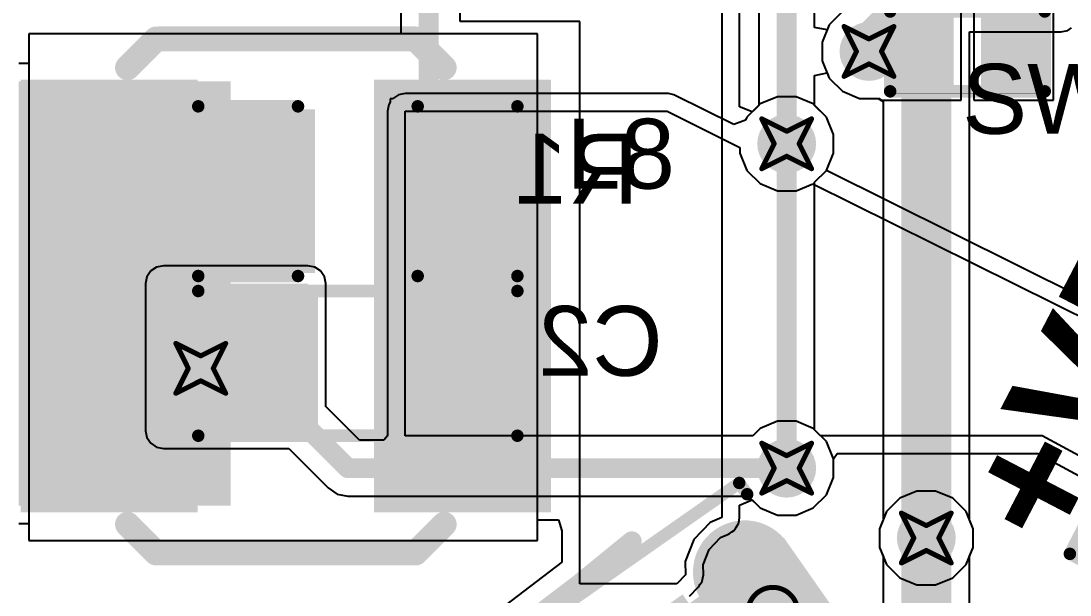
# Model space of a CAD drawing. Header units: inches. Extents: x -8 to 384, y -12 to 64.
# Drawn here: x 21.03 to 31.72, y 2.01 to 7.85 of the extents above; entities that cross this region are included whole.
import ezdxf

# ---------------------------------------------------------------- set-up
doc = ezdxf.new("R2010")
doc.units = ezdxf.units.IN
for name, color, linetype in [('Board_outline', 216, 'Continuous'), ('Bottom Layer', 5, 'Continuous'), ('Bottom Overlay', 54, 'Continuous'), ('Bottom Paste', 16, 'Continuous'), ('Bottom Solder', 6, 'Continuous'), ('Drill Drawing', 1, 'Continuous'), ('Mechanical 13', 56, 'Continuous'), ('Multi-Layer', 9, 'Continuous'), ('Pad Holes', 156, 'Continuous'), ('Top Layer', 1, 'Continuous'), ('Top Overlay', 2, 'Continuous'), ('Top Paste', 8, 'Continuous'), ('Top Solder', 216, 'Continuous'), ('Via Holes', 16, 'Continuous')]:
    doc.layers.add(name, color=color, linetype=linetype)
doc.styles.add('Arial', font='', dxfattribs={"height": 0.2})
doc.styles.add('Arial_Bold', font='', dxfattribs={"height": 0.2})
doc.styles.get('Arial').set_extended_font_data('Arial')
doc.styles.get('Arial_Bold').set_extended_font_data('Arial', bold=True)

# ---------------------------------------------------------------- blocks, each defined once
blk = doc.blocks.new('RES_0805_B_8')
at = {"layer": 'Bottom Layer'}
for points in [[(-1.524, 0.635), (-0.508, 0.635), (-0.508, -0.635), (-1.524, -0.635)], [(0.508, 0.635), (1.524, 0.635), (1.524, -0.635), (0.508, -0.635)]]:
    blk.add_hatch(color=5, dxfattribs=at).paths.add_polyline_path(points)
at = {"layer": 'Bottom Paste'}
for points in [[(-1.524, 0.635), (-0.508, 0.635), (-0.508, -0.635), (-1.524, -0.635)], [(0.508, 0.635), (1.524, 0.635), (1.524, -0.635), (0.508, -0.635)]]:
    blk.add_hatch(color=16, dxfattribs=at).paths.add_polyline_path(points)
at = {"layer": 'Bottom Solder'}
for points in [[(-1.6256, 0.7366), (-0.4064, 0.7366), (-0.4064, -0.7366), (-1.6256, -0.7366)], [(0.4064, 0.7366), (1.6256, 0.7366), (1.6256, -0.7366), (0.4064, -0.7366)]]:
    blk.add_hatch(color=6, dxfattribs=at).paths.add_polyline_path(points)
at = {"layer": 'Bottom Overlay'}
for points in [[(1.6256, 0.7366, 0.127, 0.127, 0), (-1.6256, 0.7366, 0.127, 0.127, 0)], [(-1.6256, 0.7366, 0.127, 0.127, 0), (-1.6256, -0.7366, 0.127, 0.127, 0)], [(1.6256, 0.7366, 0.127, 0.127, 0), (1.6256, -0.7366, 0.127, 0.127, 0)], [(1.6256, -0.7366, 0.127, 0.127, 0), (-1.6256, -0.7366, 0.127, 0.127, 0)]]:
    blk.add_lwpolyline(points, format="xyseb", dxfattribs=at)
for points in [[(-1.65735, 0.7366, 0.0635, 0.0635, 1), (-1.59385, 0.7366, 0.0635, 0.0635, 1)], [(-1.65735, 0.7366, 0.0635, 0.0635, 1), (-1.59385, 0.7366, 0.0635, 0.0635, 1)], [(1.59385, 0.7366, 0.0635, 0.0635, 1), (1.65735, 0.7366, 0.0635, 0.0635, 1)], [(1.59385, 0.7366, 0.0635, 0.0635, 1), (1.65735, 0.7366, 0.0635, 0.0635, 1)], [(-1.65735, -0.7366, 0.0635, 0.0635, 1), (-1.59385, -0.7366, 0.0635, 0.0635, 1)], [(-1.65735, -0.7366, 0.0635, 0.0635, 1), (-1.59385, -0.7366, 0.0635, 0.0635, 1)], [(1.59385, -0.7366, 0.0635, 0.0635, 1), (1.65735, -0.7366, 0.0635, 0.0635, 1)], [(1.59385, -0.7366, 0.0635, 0.0635, 1), (1.65735, -0.7366, 0.0635, 0.0635, 1)]]:
    blk.add_lwpolyline(points, format="xyseb", close=True, dxfattribs=at)
blk = doc.blocks.new('R__0402_B_58')
at = {"layer": 'Bottom Layer'}
for points in [[(-0.2413, 0.31749746), (-0.2412999999999999, -0.31750254), (-0.6985, -0.31750254), (-0.6985, 0.31749746)], [(0.6985, 0.31750254), (0.6985, -0.31749746), (0.2413, -0.31749746), (0.2412999999999999, 0.31750254)]]:
    blk.add_hatch(color=5, dxfattribs=at).paths.add_polyline_path(points)
at = {"layer": 'Bottom Paste'}
for points in [[(-0.2413, 0.31749746), (-0.2412999999999999, -0.31750254), (-0.6985, -0.31750254), (-0.6985, 0.31749746)], [(0.6985, 0.31750254), (0.6985, -0.31749746), (0.2413, -0.31749746), (0.2412999999999999, 0.31750254)]]:
    blk.add_hatch(color=16, dxfattribs=at).paths.add_polyline_path(points)
at = {"layer": 'Bottom Solder'}
for points in [[(-0.1397, 0.41909746), (-0.1397, -0.41910254), (-0.8000999999999999, -0.41910254), (-0.8000999999999999, 0.41909746)], [(0.8000999999999999, 0.41910254), (0.8000999999999999, -0.41909746), (0.1397, -0.41909746), (0.1397, 0.41910254)]]:
    blk.add_hatch(color=6, dxfattribs=at).paths.add_polyline_path(points)
at = {"layer": 'Bottom Overlay'}
for points in [[(0.7874, 0.4064, 0.127, 0.127, 0), (-0.7874, 0.4064, 0.127, 0.127, 0)], [(-0.7874, 0.4064, 0.127, 0.127, 0), (-0.7874, -0.4064, 0.127, 0.127, 0)], [(0.81280508, 0.4318, 0.0032258, 0.0032258, 0), (-0.8127974599999999, 0.4318, 0.0032258, 0.0032258, 0)], [(0.7874, 0.4064, 0.127, 0.127, 0), (0.7874, -0.4064, 0.127, 0.127, 0)], [(0.7874, -0.4064, 0.127, 0.127, 0), (-0.7874, -0.4064, 0.127, 0.127, 0)]]:
    blk.add_lwpolyline(points, format="xyseb", dxfattribs=at)
for points in [[(-0.8191499999999999, 0.4064, 0.0635, 0.0635, 1), (-0.7556499999999999, 0.4064, 0.0635, 0.0635, 1)], [(-0.8191499999999999, 0.4064, 0.0635, 0.0635, 1), (-0.7556499999999999, 0.4064, 0.0635, 0.0635, 1)], [(-0.8136026399999999, 0.4318, 0.0016129, 0.0016129, 1), (-0.81199228, 0.4318, 0.0016129, 0.0016129, 1)], [(0.7556499999999999, 0.4064, 0.0635, 0.0635, 1), (0.8191499999999999, 0.4064, 0.0635, 0.0635, 1)], [(0.7556499999999999, 0.4064, 0.0635, 0.0635, 1), (0.8191499999999999, 0.4064, 0.0635, 0.0635, 1)], [(0.8119998999999999, 0.4318, 0.0016129, 0.0016129, 1), (0.81361026, 0.4318, 0.0016129, 0.0016129, 1)], [(-0.8191499999999999, -0.4064, 0.0635, 0.0635, 1), (-0.7556499999999999, -0.4064, 0.0635, 0.0635, 1)], [(-0.8191499999999999, -0.4064, 0.0635, 0.0635, 1), (-0.7556499999999999, -0.4064, 0.0635, 0.0635, 1)], [(0.7556499999999999, -0.4064, 0.0635, 0.0635, 1), (0.8191499999999999, -0.4064, 0.0635, 0.0635, 1)], [(0.7556499999999999, -0.4064, 0.0635, 0.0635, 1), (0.8191499999999999, -0.4064, 0.0635, 0.0635, 1)]]:
    blk.add_lwpolyline(points, format="xyseb", close=True, dxfattribs=at)
blk = doc.blocks.new('LVC505040_6R8M_N_66')
at = {"layer": 'Top Layer'}
for points in [[(-2.59999861, 2.09999961), (-0.9999992699999999, 2.09999961), (-0.9999992699999999, -2.09999961), (-2.59999861, -2.09999961)], [(1.00000181, 2.09999961), (2.60000115, 2.09999961), (2.60000115, -2.09999961), (1.00000181, -2.09999961)]]:
    blk.add_hatch(color=1, dxfattribs=at).paths.add_polyline_path(points)
at = {"layer": 'Top Paste'}
for points in [[(-2.59999861, 2.09999961), (-0.9999992699999999, 2.09999961), (-0.9999992699999999, -2.09999961), (-2.59999861, -2.09999961)], [(1.00000181, 2.09999961), (2.60000115, 2.09999961), (2.60000115, -2.09999961), (1.00000181, -2.09999961)]]:
    blk.add_hatch(color=8, dxfattribs=at).paths.add_polyline_path(points)
at = {"layer": 'Top Solder'}
for points in [[(-2.70159861, 2.20159961), (-0.89839927, 2.20159961), (-0.89839927, -2.20159961), (-2.70159861, -2.20159961)], [(0.8984018100000001, 2.20159961), (2.70160115, 2.20159961), (2.70160115, -2.20159961), (0.8984018100000001, -2.20159961)]]:
    blk.add_hatch(color=216, dxfattribs=at).paths.add_polyline_path(points)
at = {"layer": 'Top Overlay'}
for points in [[(-1.3208, 2.6162, 0.254, 0.254, 0), (-1.6129, 2.3241, 0.254, 0.254, 0)], [(1.2954, 2.6162, 0.254, 0.254, 0), (-1.3208, 2.6162, 0.254, 0.254, 0)], [(1.61290254, 2.3241, 0.254, 0.254, 0), (1.32080254, 2.6162, 0.254, 0.254, 0)], [(-1.3208, -2.6162, 0.254, 0.254, 0), (-1.6129, -2.3241, 0.254, 0.254, 0)], [(1.61290254, -2.3241, 0.254, 0.254, 0), (1.32080254, -2.6162, 0.254, 0.254, 0)], [(1.2954, -2.6162, 0.254, 0.254, 0), (-1.3208, -2.6162, 0.254, 0.254, 0)]]:
    blk.add_lwpolyline(points, format="xyseb", dxfattribs=at)
for points in [[(-1.3843, 2.6162, 0.127, 0.127, 1), (-1.2573, 2.6162, 0.127, 0.127, 1)], [(-1.3843, 2.6162, 0.127, 0.127, 1), (-1.2573, 2.6162, 0.127, 0.127, 1)], [(1.2319, 2.6162, 0.127, 0.127, 1), (1.3589, 2.6162, 0.127, 0.127, 1)], [(1.25730254, 2.6162, 0.127, 0.127, 1), (1.38430254, 2.6162, 0.127, 0.127, 1)], [(-1.6764, 2.3241, 0.127, 0.127, 1), (-1.5494, 2.3241, 0.127, 0.127, 1)], [(1.54940254, 2.3241, 0.127, 0.127, 1), (1.67640254, 2.3241, 0.127, 0.127, 1)], [(-1.6764, -2.3241, 0.127, 0.127, 1), (-1.5494, -2.3241, 0.127, 0.127, 1)], [(1.54940254, -2.3241, 0.127, 0.127, 1), (1.67640254, -2.3241, 0.127, 0.127, 1)], [(-1.3843, -2.6162, 0.127, 0.127, 1), (-1.2573, -2.6162, 0.127, 0.127, 1)], [(-1.3843, -2.6162, 0.127, 0.127, 1), (-1.2573, -2.6162, 0.127, 0.127, 1)], [(1.2319, -2.6162, 0.127, 0.127, 1), (1.3589, -2.6162, 0.127, 0.127, 1)], [(1.25730254, -2.6162, 0.127, 0.127, 1), (1.38430254, -2.6162, 0.127, 0.127, 1)]]:
    blk.add_lwpolyline(points, format="xyseb", close=True, dxfattribs=at)
blk = doc.blocks.new('B2B_ZR_LF__SN__69')
at = {"layer": 'Bottom Layer'}
blk.add_hatch(color=5, dxfattribs=at).paths.add_polyline_path([(-1.39999339, 0.65000251), (-0.09999345, 0.65000251), (-0.09999345, -0.64999743), (-1.39999339, -0.64999743)])
h = blk.add_hatch(color=5, dxfattribs=at)
edge = h.paths.add_edge_path()
edge.add_arc((0.75000866, -2.54e-06), 0.6499986999999999, 0, 360)
at = {"layer": 'Bottom Solder'}
blk.add_hatch(color=6, dxfattribs=at).paths.add_polyline_path([(-1.50159339, 0.75160251), (0.00160655, 0.75160251), (0.00160655, -0.75159743), (-1.50159339, -0.75159743)])
h = blk.add_hatch(color=6, dxfattribs=at)
edge = h.paths.add_edge_path()
edge.add_arc((0.75000866, -2.54e-06), 0.7515987, 0, 360)
at = {"layer": 'Multi-Layer'}
blk.add_hatch(color=9, dxfattribs=at).paths.add_polyline_path([(-1.39999339, 0.65000251), (-0.09999345, 0.65000251), (-0.09999345, -0.64999743), (-1.39999339, -0.64999743)])
h = blk.add_hatch(color=9, dxfattribs=at)
edge = h.paths.add_edge_path()
edge.add_arc((0.75000866, -2.54e-06), 0.6499986999999999, 0, 360)
at = {"layer": 'Pad Holes'}
h = blk.add_hatch(color=7, dxfattribs=at)
edge = h.paths.add_edge_path()
edge.add_arc((-0.7499934199999999, 2.54e-06), 0.3499993, 0, 360)
h = blk.add_hatch(color=7, dxfattribs=at)
edge = h.paths.add_edge_path()
edge.add_arc((0.75000866, -2.54e-06), 0.3499993, 0, 360)
at = {"layer": 'Top Layer'}
blk.add_hatch(color=1, dxfattribs=at).paths.add_polyline_path([(-1.39999339, 0.65000251), (-0.09999345, 0.65000251), (-0.09999345, -0.64999743), (-1.39999339, -0.64999743)])
h = blk.add_hatch(color=1, dxfattribs=at)
edge = h.paths.add_edge_path()
edge.add_arc((0.75000866, -2.54e-06), 0.6499986999999999, 0, 360)
at = {"layer": 'Top Solder'}
blk.add_hatch(color=216, dxfattribs=at).paths.add_polyline_path([(-1.50159339, 0.75160251), (0.00160655, 0.75160251), (0.00160655, -0.75159743), (-1.50159339, -0.75159743)])
h = blk.add_hatch(color=216, dxfattribs=at)
edge = h.paths.add_edge_path()
edge.add_arc((0.75000866, -2.54e-06), 0.7515987, 0, 360)
at = {"layer": 'Top Overlay'}
for points in [[(-2.23519492, 1.14299746, 0.127, 0.127, 0), (2.28599238, 1.14300508, 0.127, 0.127, 0)], [(-2.23519492, 1.14299746, 0.127, 0.127, 0), (-2.23518984, -1.14301524, 0.127, 0.127, 0)], [(2.28599238, 1.14300508, 0.127, 0.127, 0), (2.28599746, -1.14300762, 0.127, 0.127, 0)], [(-2.23518984, -1.14301524, 0.127, 0.127, 0), (2.28599746, -1.14300762, 0.127, 0.127, 0)]]:
    blk.add_lwpolyline(points, format="xyseb", dxfattribs=at)
for points in [[(-2.26694492, 1.14299746, 0.0635, 0.0635, 1), (-2.20344492, 1.14299746, 0.0635, 0.0635, 1)], [(-2.26694492, 1.14299746, 0.0635, 0.0635, 1), (-2.20344492, 1.14299746, 0.0635, 0.0635, 1)], [(2.25424238, 1.14300508, 0.0635, 0.0635, 1), (2.31774238, 1.14300508, 0.0635, 0.0635, 1)], [(2.25424238, 1.14300508, 0.0635, 0.0635, 1), (2.31774238, 1.14300508, 0.0635, 0.0635, 1)], [(-1.46120612, -0.53340762, 0.127, 0.127, 1), (-1.6883888, -0.53340762, 0.127, 0.127, 1)], [(-1.7201388, -0.53340762, 0.0635, 0.0635, 1), (-1.6566388, -0.53340762, 0.0635, 0.0635, 1)], [(-1.49295612, -0.53340762, 0.0635, 0.0635, 1), (-1.42945612, -0.53340762, 0.0635, 0.0635, 1)], [(-2.26693984, -1.14301524, 0.0635, 0.0635, 1), (-2.20343984, -1.14301524, 0.0635, 0.0635, 1)], [(-2.26693984, -1.14301524, 0.0635, 0.0635, 1), (-2.20343984, -1.14301524, 0.0635, 0.0635, 1)], [(2.25424746, -1.14300762, 0.0635, 0.0635, 1), (2.31774746, -1.14300762, 0.0635, 0.0635, 1)], [(2.25424746, -1.14300762, 0.0635, 0.0635, 1), (2.31774746, -1.14300762, 0.0635, 0.0635, 1)]]:
    blk.add_lwpolyline(points, format="xyseb", close=True, dxfattribs=at)
blk = doc.blocks.new('2305018_2_70')
at = {"layer": 'Bottom Layer'}
h = blk.add_hatch(color=5, dxfattribs=at)
edge = h.paths.add_edge_path()
edge.add_arc((4.45000634, 1.00000562), 0.4250004199999999, 180, 360)
edge.add_line((4.87500676, 1.00000562), (4.87500676, 2.00000362))
edge.add_arc((4.45000634, 2.00000362), 0.4250004199999999, 0, 180)
edge.add_line((4.02500592, 2.00000362), (4.02500592, 1.00000562))
at = {"layer": 'Bottom Solder'}
h = blk.add_hatch(color=6, dxfattribs=at)
edge = h.paths.add_edge_path()
edge.add_arc((4.45000634, 1.00000562), 0.52660042, 180, 360)
edge.add_line((4.97660676, 1.00000562), (4.97660676, 2.00000362))
edge.add_arc((4.45000634, 2.00000362), 0.52660042, 0, 180)
edge.add_line((3.92340592, 2.00000362), (3.92340592, 1.00000562))
at = {"layer": 'Multi-Layer'}
h = blk.add_hatch(color=9, dxfattribs=at)
edge = h.paths.add_edge_path()
edge.add_arc((4.45000634, 1.00000562), 0.4250004199999999, 180, 360)
edge.add_line((4.87500676, 1.00000562), (4.87500676, 2.00000362))
edge.add_arc((4.45000634, 2.00000362), 0.4250004199999999, 0, 180)
edge.add_line((4.02500592, 2.00000362), (4.02500592, 1.00000562))
at = {"layer": 'Pad Holes'}
h = blk.add_hatch(color=7, dxfattribs=at)
edge = h.paths.add_edge_path()
edge.add_arc((4.45000634, 1.00000308), 0.22499828, 180, 360)
edge.add_line((4.67500462, 1.00000308), (4.67500462, 2.00000616))
edge.add_arc((4.45000634, 2.00000616), 0.22499828, 0, 180)
edge.add_line((4.22500806, 2.00000616), (4.22500806, 1.00000308))
at = {"layer": 'Top Layer'}
h = blk.add_hatch(color=1, dxfattribs=at)
edge = h.paths.add_edge_path()
edge.add_arc((4.45000634, 1.00000562), 0.4250004199999999, 180, 360)
edge.add_line((4.87500676, 1.00000562), (4.87500676, 2.00000362))
edge.add_arc((4.45000634, 2.00000362), 0.4250004199999999, 0, 180)
edge.add_line((4.02500592, 2.00000362), (4.02500592, 1.00000562))
at = {"layer": 'Top Solder'}
h = blk.add_hatch(color=216, dxfattribs=at)
edge = h.paths.add_edge_path()
edge.add_arc((4.45000634, 1.00000562), 0.52660042, 180, 360)
edge.add_line((4.97660676, 1.00000562), (4.97660676, 2.00000362))
edge.add_arc((4.45000634, 2.00000362), 0.52660042, 0, 180)
edge.add_line((3.92340592, 2.00000362), (3.92340592, 1.00000562))
blk.add_hatch(color=216, dxfattribs=at).paths.add_polyline_path([(3.2983932, 2.17660728), (3.8015926, 2.17660728), (3.8015926, 1.22340624), (3.2983932, 1.22340624)])
at = {"layer": 'Mechanical 13'}
blk.add_lwpolyline([(-4.924999039999999, 2.77500588, 0.127, 0.127, 0), (4.924999039999999, 2.77500334, 0.127, 0.127, 0)], format="xyseb", dxfattribs=at)
blk.add_lwpolyline([(4.89324904, 2.77500334, 0.0635, 0.0635, 1), (4.95674904, 2.77500334, 0.0635, 0.0635, 1)], format="xyseb", close=True, dxfattribs=at)
at = {"layer": 'Top Overlay'}
for points in [[(-4.924999039999999, 2.77500588, 0.127, 0.127, 0), (4.924999039999999, 2.77500334, 0.127, 0.127, 0)], [(4.924999039999999, 2.77500334, 0.127, 0.127, 0), (4.92500158, 2.63437878, 0.127, 0.127, 0)]]:
    blk.add_lwpolyline(points, format="xyseb", dxfattribs=at)
for points in [[(4.89324904, 2.77500334, 0.0635, 0.0635, 1), (4.95674904, 2.77500334, 0.0635, 0.0635, 1)], [(4.89324904, 2.77500334, 0.0635, 0.0635, 1), (4.95674904, 2.77500334, 0.0635, 0.0635, 1)], [(4.89325158, 2.63437878, 0.0635, 0.0635, 1), (4.95675158, 2.63437878, 0.0635, 0.0635, 1)]]:
    blk.add_lwpolyline(points, format="xyseb", close=True, dxfattribs=at)
blk = doc.blocks.new('C__0805_B_106')
at = {"layer": 'Bottom Layer'}
for points in [[(-1.524, 0.7619999999999999), (-0.508, 0.7619999999999999), (-0.508, -0.7619999999999999), (-1.524, -0.7619999999999999)], [(0.508, 0.7619999999999999), (1.524, 0.7619999999999999), (1.524, -0.7619999999999999), (0.508, -0.7619999999999999)]]:
    blk.add_hatch(color=5, dxfattribs=at).paths.add_polyline_path(points)
at = {"layer": 'Bottom Paste'}
for points in [[(-1.524, 0.7619999999999999), (-0.508, 0.7619999999999999), (-0.508, -0.7619999999999999), (-1.524, -0.7619999999999999)], [(0.508, 0.7619999999999999), (1.524, 0.7619999999999999), (1.524, -0.7619999999999999), (0.508, -0.7619999999999999)]]:
    blk.add_hatch(color=16, dxfattribs=at).paths.add_polyline_path(points)
at = {"layer": 'Bottom Solder'}
for points in [[(-1.59399986, 0.8319998599999999), (-0.4380001399999999, 0.8319998599999999), (-0.4380001399999999, -0.8319998599999999), (-1.59399986, -0.8319998599999999)], [(0.4380001399999999, 0.8319998599999999), (1.59399986, 0.8319998599999999), (1.59399986, -0.8319998599999999), (0.4380001399999999, -0.8319998599999999)]]:
    blk.add_hatch(color=6, dxfattribs=at).paths.add_polyline_path(points)
at = {"layer": 'Bottom Overlay'}
for points in [[(-1.6256, 0.8636, 0.127, 0.127, 0), (-1.6256, -0.8636, 0.127, 0.127, 0)], [(-0.6096, 0.8636, 0.127, 0.127, 0), (-1.6256, 0.8636, 0.127, 0.127, 0)], [(1.6256, 0.8636, 0.127, 0.127, 0), (0.6096, 0.8636, 0.127, 0.127, 0)], [(1.6256, 0.8636, 0.127, 0.127, 0), (1.6256, -0.8636, 0.127, 0.127, 0)], [(-0.6096, -0.8636, 0.127, 0.127, 0), (-1.6256, -0.8636, 0.127, 0.127, 0)], [(1.6256, -0.8636, 0.127, 0.127, 0), (0.6096, -0.8636, 0.127, 0.127, 0)]]:
    blk.add_lwpolyline(points, format="xyseb", dxfattribs=at)
for points in [[(-1.65735, 0.8636, 0.0635, 0.0635, 1), (-1.59385, 0.8636, 0.0635, 0.0635, 1)], [(-1.65735, 0.8636, 0.0635, 0.0635, 1), (-1.59385, 0.8636, 0.0635, 0.0635, 1)], [(-0.64135, 0.8636, 0.0635, 0.0635, 1), (-0.57785, 0.8636, 0.0635, 0.0635, 1)], [(0.57785, 0.8636, 0.0635, 0.0635, 1), (0.64135, 0.8636, 0.0635, 0.0635, 1)], [(1.59385, 0.8636, 0.0635, 0.0635, 1), (1.65735, 0.8636, 0.0635, 0.0635, 1)], [(1.59385, 0.8636, 0.0635, 0.0635, 1), (1.65735, 0.8636, 0.0635, 0.0635, 1)], [(-1.65735, -0.8636, 0.0635, 0.0635, 1), (-1.59385, -0.8636, 0.0635, 0.0635, 1)], [(-1.65735, -0.8636, 0.0635, 0.0635, 1), (-1.59385, -0.8636, 0.0635, 0.0635, 1)], [(-0.64135, -0.8636, 0.0635, 0.0635, 1), (-0.57785, -0.8636, 0.0635, 0.0635, 1)], [(0.57785, -0.8636, 0.0635, 0.0635, 1), (0.64135, -0.8636, 0.0635, 0.0635, 1)], [(1.59385, -0.8636, 0.0635, 0.0635, 1), (1.65735, -0.8636, 0.0635, 0.0635, 1)], [(1.59385, -0.8636, 0.0635, 0.0635, 1), (1.65735, -0.8636, 0.0635, 0.0635, 1)]]:
    blk.add_lwpolyline(points, format="xyseb", close=True, dxfattribs=at)

msp = doc.modelspace()

# ---------------------------------------------------------------- hatches: boundary and pattern name
at = {"layer": 'Bottom Layer'}
h = msp.add_hatch(color=5, dxfattribs=at)
edge = h.paths.add_edge_path()
edge.add_arc((29.6672, 7.543794919999999), 0.2999994, 0, 360)
h = msp.add_hatch(color=5, dxfattribs=at)
edge = h.paths.add_edge_path()
edge.add_arc((28.829, 6.604), 0.2999994, 0, 360)
for points in [[(22.479, 3.682999999999999), (23.9522, 3.682999999999999), (23.9522, 5.1816), (22.479, 5.1816)], [(22.9362, 3.7084), (23.9522, 3.7084), (23.9522, 5.1816), (22.9362, 5.1816)]]:
    msp.add_hatch(color=5, dxfattribs=at).paths.add_polyline_path(points)
h = msp.add_hatch(color=5, dxfattribs=at)
edge = h.paths.add_edge_path()
edge.add_arc((22.86, 4.318000000000001), 0.2999994, 0, 360)
h = msp.add_hatch(color=5, dxfattribs=at)
edge = h.paths.add_edge_path()
edge.add_arc((28.829, 3.302), 0.2999994, 0, 360)
h = msp.add_hatch(color=5, dxfattribs=at)
edge = h.paths.add_edge_path()
edge.add_arc((30.2514, 2.5908), 0.2999994, 0, 360)
at = {"layer": 'Top Layer'}
h = msp.add_hatch(color=1, dxfattribs=at)
edge = h.paths.add_edge_path()
edge.add_arc((29.6672, 7.543794919999999), 0.2999994, 0, 360)
for points in [[(21.0058, 2.921), (23.1648, 2.921), (23.1648, 7.238999999999999), (21.0058, 7.238999999999999)], [(29.972, -2.7686), (31.70545856, -1.55482036), (28.79786976, 2.59764784), (27.0644112, 1.3838682)]]:
    msp.add_hatch(color=1, dxfattribs=at).paths.add_polyline_path(points)
h = msp.add_hatch(color=1, dxfattribs=at)
edge = h.paths.add_edge_path()
edge.add_arc((28.829, 6.604), 0.2999994, 0, 360)
h = msp.add_hatch(color=1, dxfattribs=at)
edge = h.paths.add_edge_path()
edge.add_arc((22.86, 4.318000000000001), 0.2999994, 0, 360)
h = msp.add_hatch(color=1, dxfattribs=at)
edge = h.paths.add_edge_path()
edge.add_arc((28.829, 3.302), 0.2999994, 0, 360)
h = msp.add_hatch(color=1, dxfattribs=at)
edge = h.paths.add_edge_path()
edge.add_arc((30.2514, 2.5908), 0.2999994, 0, 360)
at = {"layer": 'Via Holes'}
h = msp.add_hatch(color=7, dxfattribs=at)
edge = h.paths.add_edge_path()
edge.add_arc((29.6672, 7.543794919999999), 0.1499997, 0, 360)
h = msp.add_hatch(color=7, dxfattribs=at)
edge = h.paths.add_edge_path()
edge.add_arc((28.829, 6.604), 0.1499997, 0, 360)
h = msp.add_hatch(color=7, dxfattribs=at)
edge = h.paths.add_edge_path()
edge.add_arc((22.86, 4.318000000000001), 0.1499997, 0, 360)
h = msp.add_hatch(color=7, dxfattribs=at)
edge = h.paths.add_edge_path()
edge.add_arc((28.829, 3.302), 0.1499997, 0, 360)
h = msp.add_hatch(color=7, dxfattribs=at)
edge = h.paths.add_edge_path()
edge.add_arc((30.2514, 2.5908), 0.1499997, 0, 360)

# ---------------------------------------------------------------- linework, layer by layer
at = {"layer": 'Board_outline'}
msp.add_lwpolyline([(37.53680072, 13.3604, 0.254, 0.254, 1), (-7.46320072, 13.3604, 0.254, 0.254, 1)], format="xyseb", close=True, dxfattribs=at)
at = {"layer": 'Bottom Layer'}
for p, q in [((29.1138737, 7.788366439999999), (29.1138737, 12.4051187)), ((28.5441263, 11.95447952), (28.5441263, 6.99483742)), ((30.607, 7.04849492), (30.607, 8.03909492)), ((30.734, 8.0391), (30.734, 7.048500000000001)), ((31.5468, 7.048500000000001), (31.5468, 8.0391)), ((29.39654776, 7.948853799999999), (29.26214112, 7.81444716)), ((29.26214112, 7.81444716), (29.2408737, 7.7631036)), ((29.2408737, 7.7631036), (29.1138737, 7.788366439999999)), ((29.1138737, 7.299223399999999), (29.2408737, 7.32448624)), ((29.1138737, 6.99483742), (29.1138737, 7.299223399999999)), ((29.2408737, 7.32448624), (29.26214112, 7.273142679999999)), ((29.26214112, 7.273142679999999), (29.39654776, 7.13873604)), ((24.81382134, 7.0612), (24.7904, 7.0612)), ((24.7904, 7.0612), (24.7904, 7.026145459999999)), ((24.81461382, 7.062386179999999), (24.81382134, 7.0612)), ((24.87342752, 7.10168252), (24.81461382, 7.062386179999999)), ((24.9428, 7.115482340000001), (24.87342752, 7.10168252)), ((27.61158816, 7.115482340000001), (24.9428, 7.115482340000001)), ((27.61772733999999, 7.114260599999999), (27.61158816, 7.115482340000001)), ((27.62393256, 7.1150607), (27.61772733999999, 7.114260599999999)), ((27.65221292, 7.107400059999999), (27.62393256, 7.1150607)), ((27.68096064, 7.10168252), (27.65221292, 7.107400059999999)), ((27.6861651, 7.098205259999999), (27.68096064, 7.10168252)), ((27.69220522, 7.096569499999999), (27.6861651, 7.098205259999999)), ((28.292044, 6.798746879999999), (27.69220522, 7.096569499999999)), ((29.39654776, 7.13873604), (29.57216082, 7.06599552)), ((29.57216082, 7.06599552), (29.76223918, 7.06599552)), ((29.76223918, 7.06599552), (29.76580026, 7.06747126)), ((29.76580026, 7.06747126), (29.7942, 7.04849238)), ((24.77531748, 7.00357248), (24.76151766, 6.9342)), ((24.7904, 7.026145459999999), (24.77531748, 7.00357248)), ((28.5441263, 6.99483742), (28.42394112, 6.87465224)), ((29.23405888, 6.87465224), (29.1138737, 6.99483742)), ((29.7942, 7.04849238), (29.7942, 7.04849492)), ((29.7942, 7.04849492), (30.607, 7.04849492)), ((30.734, 7.048500000000001), (31.5468, 7.048500000000001)), ((24.76151766, 6.9342), (24.76151766, 3.63220254)), ((24.9428, 3.6322), (24.9428, 6.9342)), ((24.9428, 6.9342), (27.61158816, 6.9342)), ((27.61158816, 6.9342), (28.3512006, 6.5669795)), ((28.41096426, 6.84332388), (28.292044, 6.798746879999999)), ((28.42394112, 6.87465224), (28.41096426, 6.84332388)), ((29.3067994, 6.699039180000001), (29.23405888, 6.87465224)), ((29.3067994, 6.50896082), (29.3067994, 6.699039180000001)), ((28.3512006, 6.5669795), (28.3512006, 6.50896082)), ((28.3512006, 6.50896082), (28.42394112, 6.33334776)), ((29.23405888, 6.333350299999999), (29.3067994, 6.50896082)), ((28.42394112, 6.33334776), (28.55834776, 6.19894112)), ((29.2344729, 6.33083062), (29.23405888, 6.333350299999999)), ((31.82958836, 5.0423445), (29.2344729, 6.33083062)), ((28.55834776, 6.19894112), (28.73396082, 6.126200599999999)), ((28.73396082, 6.126200599999999), (28.92403918, 6.126200599999999)), ((28.92403918, 6.126200599999999), (29.09573302, 6.19731806)), ((29.09573302, 6.19731806), (33.4536669, 4.03358858)), ((22.40962752, 5.34908252), (22.35081382, 5.30978618)), ((22.479, 5.36288234), (22.40962752, 5.34908252)), ((23.9522, 5.36288234), (22.479, 5.36288234)), ((24.02157248, 5.34908252), (23.9522, 5.36288234)), ((24.08038618, 5.30978618), (24.02157248, 5.34908252)), ((22.31151748, 5.25097248), (22.29771766, 5.1816)), ((22.35081382, 5.30978618), (22.31151748, 5.25097248)), ((24.11968252, 5.25097248), (24.08038618, 5.30978618)), ((24.13348234, 5.1816), (24.11968252, 5.25097248)), ((22.29771766, 5.1816), (22.29771766, 3.682999999999999)), ((24.13348234, 3.9299896), (24.13348234, 5.1816)), ((24.47659824, 3.586873699999999), (24.13348234, 3.9299896)), ((28.73396082, 3.7797994), (28.55834776, 3.70705888)), ((28.92403918, 3.7797994), (28.73396082, 3.7797994)), ((29.09965224, 3.70705888), (28.92403918, 3.7797994)), ((22.29771766, 3.682999999999999), (22.31151748, 3.61362752)), ((28.55834776, 3.70705888), (28.48348888, 3.6322)), ((29.17451111999999, 3.6322), (29.09965224, 3.70705888)), ((22.31151748, 3.61362752), (22.35081382, 3.55481382)), ((22.35081382, 3.55481382), (22.40962752, 3.51551748)), ((24.72431936, 3.586873699999999), (24.47659824, 3.586873699999999)), ((24.76151766, 3.63220254), (24.72431936, 3.586873699999999)), ((28.48348888, 3.6322), (24.9428, 3.6322)), ((31.43261684, 3.6322), (29.17451111999999, 3.6322)), ((33.91821766, 2.28443028), (31.43261684, 3.6322)), ((22.40962752, 3.51551748), (22.479, 3.50171766)), ((22.479, 3.50171766), (23.7560104, 3.50171766)), ((23.7560104, 3.50171766), (24.15715768, 3.10057038)), ((29.3067994, 3.39703664), (29.34280136, 3.45091766)), ((29.34280136, 3.45091766), (31.38663268, 3.45091766)), ((31.38663268, 3.45091766), (32.3338317, 2.93731696)), ((29.3067994, 3.206960819999999), (29.3067994, 3.39703664)), ((29.23405888, 3.03134776), (29.3067994, 3.206960819999999)), ((24.15715768, 3.10057038), (24.15716276, 3.10056276)), ((24.15716276, 3.10056276), (24.2495832, 3.03881028)), ((24.2495832, 3.03881028), (24.3586, 3.01712376)), ((24.3586, 3.01712376), (24.3586127, 3.0171263)), ((24.3586127, 3.0171263), (28.43816258, 3.0171263)), ((28.43816258, 3.0171263), (28.55834776, 2.89694112)), ((29.09965224, 2.89694112), (29.23405888, 3.03134776)), ((29.98074776, 2.99585888), (29.84634112, 2.86145224)), ((30.15636082, 3.0685994), (29.98074776, 2.99585888)), ((30.34643918, 3.0685994), (30.15636082, 3.0685994)), ((30.52205224, 2.99585888), (30.34643918, 3.0685994)), ((30.65645888, 2.86145224), (30.52205224, 2.99585888)), ((28.55834776, 2.89694112), (28.73396082, 2.8242006)), ((28.92403918, 2.8242006), (29.09965224, 2.89694112)), ((28.73396082, 2.8242006), (28.92403918, 2.8242006)), ((29.84634112, 2.86145224), (29.7736006, 2.68583918)), ((30.7291994, 2.68583918), (30.65645888, 2.86145224)), ((29.7736006, 2.68583918), (29.7736006, 2.49576082)), ((30.7291994, 2.49576082), (30.7291994, 2.68583918)), ((29.7736006, 2.49576082), (29.8111418, 2.40512854)), ((30.6916582, 2.40512854), (30.7291994, 2.49576082)), ((29.8111418, 2.40512854), (29.8111418, 1.35076184)), ((30.6916582, 1.1684), (30.6916582, 2.40512854))]:
    msp.add_line(p, q, dxfattribs=at)
for points in [[(28.829, 6.604, 0.2032, 0.2032, 0), (28.829, 12.573, 0.2032, 0.2032, 0)], [(31.1404, 7.543799999999999, 0.2032, 0.2032, 0), (31.1404, 8.5344, 0.2032, 0.2032, 0)], [(29.6672, 7.543794919999999, 0.2032, 0.2032, 0), (30.2006, 7.543794919999999, 0.2032, 0.2032, 0)], [(23.4442, 4.2164, 0.2032, 0.2032, 0), (23.4442, 4.444999999999999, 0.2032, 0.2032, 0)], [(23.4442, 4.2164, 0.2032, 0.2032, 0), (24.3586, 3.302, 0.2032, 0.2032, 0)], [(24.3586, 3.302, 0.2032, 0.2032, 0), (28.829, 3.302, 0.2032, 0.2032, 0)], [(30.2514, 1.1684, 0.508, 0.508, 0), (30.2514, 2.5908, 0.508, 0.508, 0)]]:
    msp.add_lwpolyline(points, format="xyseb", dxfattribs=at)
for points in [[(29.6164, 7.543794919999999, 0.1016, 0.1016, 1), (29.718, 7.543794919999999, 0.1016, 0.1016, 1)], [(30.1498, 7.543794919999999, 0.1016, 0.1016, 1), (30.2514, 7.543794919999999, 0.1016, 0.1016, 1)], [(31.0896, 7.543799999999999, 0.1016, 0.1016, 1), (31.1912, 7.543799999999999, 0.1016, 0.1016, 1)], [(28.7782, 6.604, 0.1016, 0.1016, 1), (28.8798, 6.604, 0.1016, 0.1016, 1)], [(23.3934, 4.444999999999999, 0.1016, 0.1016, 1), (23.495, 4.444999999999999, 0.1016, 0.1016, 1)], [(23.3934, 4.2164, 0.1016, 0.1016, 1), (23.495, 4.2164, 0.1016, 0.1016, 1)], [(23.3934, 4.2164, 0.1016, 0.1016, 1), (23.495, 4.2164, 0.1016, 0.1016, 1)], [(24.3078, 3.302, 0.1016, 0.1016, 1), (24.4094, 3.302, 0.1016, 0.1016, 1)], [(24.3078, 3.302, 0.1016, 0.1016, 1), (24.4094, 3.302, 0.1016, 0.1016, 1)], [(28.7782, 3.302, 0.1016, 0.1016, 1), (28.8798, 3.302, 0.1016, 0.1016, 1)], [(30.1244, 2.5908, 0.254, 0.254, 1), (30.3784, 2.5908, 0.254, 0.254, 1)]]:
    msp.add_lwpolyline(points, format="xyseb", close=True, dxfattribs=at)
at = {"layer": 'Drill Drawing'}
for points in [[(29.4132, 7.797794919999999, 0.0508, 0.0508, 0), (29.6672, 7.67079492, 0.0508, 0.0508, 0)], [(29.4132, 7.797794919999999, 0.0508, 0.0508, 0), (29.5402, 7.543794919999999, 0.0508, 0.0508, 0)], [(29.6672, 7.67079492, 0.0508, 0.0508, 0), (29.9212, 7.797794919999999, 0.0508, 0.0508, 0)], [(29.7942, 7.543794919999999, 0.0508, 0.0508, 0), (29.9212, 7.797794919999999, 0.0508, 0.0508, 0)], [(29.4132, 7.28979492, 0.0508, 0.0508, 0), (29.5402, 7.543794919999999, 0.0508, 0.0508, 0)], [(29.7942, 7.543794919999999, 0.0508, 0.0508, 0), (29.9212, 7.28979492, 0.0508, 0.0508, 0)], [(29.4132, 7.28979492, 0.0508, 0.0508, 0), (29.6672, 7.416794919999999, 0.0508, 0.0508, 0)], [(29.6672, 7.416794919999999, 0.0508, 0.0508, 0), (29.9212, 7.28979492, 0.0508, 0.0508, 0)], [(28.575, 6.858, 0.0508, 0.0508, 0), (28.829, 6.731, 0.0508, 0.0508, 0)], [(28.575, 6.858, 0.0508, 0.0508, 0), (28.70199999999999, 6.604, 0.0508, 0.0508, 0)], [(28.829, 6.731, 0.0508, 0.0508, 0), (29.083, 6.858, 0.0508, 0.0508, 0)], [(28.956, 6.604, 0.0508, 0.0508, 0), (29.083, 6.858, 0.0508, 0.0508, 0)], [(28.575, 6.35, 0.0508, 0.0508, 0), (28.70199999999999, 6.604, 0.0508, 0.0508, 0)], [(28.956, 6.604, 0.0508, 0.0508, 0), (29.083, 6.35, 0.0508, 0.0508, 0)], [(28.575, 6.35, 0.0508, 0.0508, 0), (28.829, 6.476999999999999, 0.0508, 0.0508, 0)], [(28.829, 6.476999999999999, 0.0508, 0.0508, 0), (29.083, 6.35, 0.0508, 0.0508, 0)], [(22.606, 4.571999999999999, 0.0508, 0.0508, 0), (22.86, 4.444999999999999, 0.0508, 0.0508, 0)], [(22.606, 4.571999999999999, 0.0508, 0.0508, 0), (22.733, 4.318000000000001, 0.0508, 0.0508, 0)], [(22.86, 4.444999999999999, 0.0508, 0.0508, 0), (23.114, 4.571999999999999, 0.0508, 0.0508, 0)], [(22.987, 4.318000000000001, 0.0508, 0.0508, 0), (23.114, 4.571999999999999, 0.0508, 0.0508, 0)], [(22.606, 4.064, 0.0508, 0.0508, 0), (22.733, 4.318000000000001, 0.0508, 0.0508, 0)], [(22.987, 4.318000000000001, 0.0508, 0.0508, 0), (23.114, 4.064, 0.0508, 0.0508, 0)], [(22.606, 4.064, 0.0508, 0.0508, 0), (22.86, 4.191, 0.0508, 0.0508, 0)], [(22.86, 4.191, 0.0508, 0.0508, 0), (23.114, 4.064, 0.0508, 0.0508, 0)], [(28.575, 3.556, 0.0508, 0.0508, 0), (28.829, 3.429, 0.0508, 0.0508, 0)], [(28.575, 3.556, 0.0508, 0.0508, 0), (28.70199999999999, 3.302, 0.0508, 0.0508, 0)], [(28.829, 3.429, 0.0508, 0.0508, 0), (29.083, 3.556, 0.0508, 0.0508, 0)], [(28.956, 3.302, 0.0508, 0.0508, 0), (29.083, 3.556, 0.0508, 0.0508, 0)], [(28.575, 3.048, 0.0508, 0.0508, 0), (28.70199999999999, 3.302, 0.0508, 0.0508, 0)], [(28.956, 3.302, 0.0508, 0.0508, 0), (29.083, 3.048, 0.0508, 0.0508, 0)], [(28.575, 3.048, 0.0508, 0.0508, 0), (28.829, 3.175, 0.0508, 0.0508, 0)], [(28.829, 3.175, 0.0508, 0.0508, 0), (29.083, 3.048, 0.0508, 0.0508, 0)], [(29.9974, 2.8448, 0.0508, 0.0508, 0), (30.2514, 2.7178, 0.0508, 0.0508, 0)], [(29.9974, 2.8448, 0.0508, 0.0508, 0), (30.1244, 2.5908, 0.0508, 0.0508, 0)], [(30.2514, 2.7178, 0.0508, 0.0508, 0), (30.5054, 2.8448, 0.0508, 0.0508, 0)], [(30.3784, 2.5908, 0.0508, 0.0508, 0), (30.5054, 2.8448, 0.0508, 0.0508, 0)], [(29.9974, 2.3368, 0.0508, 0.0508, 0), (30.1244, 2.5908, 0.0508, 0.0508, 0)], [(30.3784, 2.5908, 0.0508, 0.0508, 0), (30.5054, 2.3368, 0.0508, 0.0508, 0)], [(29.9974, 2.3368, 0.0508, 0.0508, 0), (30.2514, 2.4638, 0.0508, 0.0508, 0)], [(30.2514, 2.4638, 0.0508, 0.0508, 0), (30.5054, 2.3368, 0.0508, 0.0508, 0)]]:
    msp.add_lwpolyline(points, format="xyseb", dxfattribs=at)
for points in [[(29.4005, 7.797794919999999, 0.0254, 0.0254, 1), (29.4259, 7.797794919999999, 0.0254, 0.0254, 1)], [(29.4005, 7.797794919999999, 0.0254, 0.0254, 1), (29.4259, 7.797794919999999, 0.0254, 0.0254, 1)], [(29.9085, 7.797794919999999, 0.0254, 0.0254, 1), (29.9339, 7.797794919999999, 0.0254, 0.0254, 1)], [(29.9085, 7.797794919999999, 0.0254, 0.0254, 1), (29.9339, 7.797794919999999, 0.0254, 0.0254, 1)], [(29.6545, 7.67079492, 0.0254, 0.0254, 1), (29.6799, 7.67079492, 0.0254, 0.0254, 1)], [(29.6545, 7.67079492, 0.0254, 0.0254, 1), (29.6799, 7.67079492, 0.0254, 0.0254, 1)], [(29.5275, 7.543794919999999, 0.0254, 0.0254, 1), (29.5529, 7.543794919999999, 0.0254, 0.0254, 1)], [(29.5275, 7.543794919999999, 0.0254, 0.0254, 1), (29.5529, 7.543794919999999, 0.0254, 0.0254, 1)], [(29.7815, 7.543794919999999, 0.0254, 0.0254, 1), (29.8069, 7.543794919999999, 0.0254, 0.0254, 1)], [(29.7815, 7.543794919999999, 0.0254, 0.0254, 1), (29.8069, 7.543794919999999, 0.0254, 0.0254, 1)], [(29.6545, 7.416794919999999, 0.0254, 0.0254, 1), (29.6799, 7.416794919999999, 0.0254, 0.0254, 1)], [(29.6545, 7.416794919999999, 0.0254, 0.0254, 1), (29.6799, 7.416794919999999, 0.0254, 0.0254, 1)], [(29.4005, 7.28979492, 0.0254, 0.0254, 1), (29.4259, 7.28979492, 0.0254, 0.0254, 1)], [(29.4005, 7.28979492, 0.0254, 0.0254, 1), (29.4259, 7.28979492, 0.0254, 0.0254, 1)], [(29.9085, 7.28979492, 0.0254, 0.0254, 1), (29.9339, 7.28979492, 0.0254, 0.0254, 1)], [(29.9085, 7.28979492, 0.0254, 0.0254, 1), (29.9339, 7.28979492, 0.0254, 0.0254, 1)], [(28.5623, 6.858, 0.0254, 0.0254, 1), (28.5877, 6.858, 0.0254, 0.0254, 1)], [(28.5623, 6.858, 0.0254, 0.0254, 1), (28.5877, 6.858, 0.0254, 0.0254, 1)], [(29.0703, 6.858, 0.0254, 0.0254, 1), (29.0957, 6.858, 0.0254, 0.0254, 1)], [(29.0703, 6.858, 0.0254, 0.0254, 1), (29.0957, 6.858, 0.0254, 0.0254, 1)], [(28.8163, 6.731, 0.0254, 0.0254, 1), (28.8417, 6.731, 0.0254, 0.0254, 1)], [(28.8163, 6.731, 0.0254, 0.0254, 1), (28.8417, 6.731, 0.0254, 0.0254, 1)], [(28.6893, 6.604, 0.0254, 0.0254, 1), (28.7147, 6.604, 0.0254, 0.0254, 1)], [(28.6893, 6.604, 0.0254, 0.0254, 1), (28.7147, 6.604, 0.0254, 0.0254, 1)], [(28.9433, 6.604, 0.0254, 0.0254, 1), (28.9687, 6.604, 0.0254, 0.0254, 1)], [(28.9433, 6.604, 0.0254, 0.0254, 1), (28.9687, 6.604, 0.0254, 0.0254, 1)], [(28.8163, 6.476999999999999, 0.0254, 0.0254, 1), (28.8417, 6.476999999999999, 0.0254, 0.0254, 1)], [(28.8163, 6.476999999999999, 0.0254, 0.0254, 1), (28.8417, 6.476999999999999, 0.0254, 0.0254, 1)], [(28.5623, 6.35, 0.0254, 0.0254, 1), (28.5877, 6.35, 0.0254, 0.0254, 1)], [(28.5623, 6.35, 0.0254, 0.0254, 1), (28.5877, 6.35, 0.0254, 0.0254, 1)], [(29.0703, 6.35, 0.0254, 0.0254, 1), (29.0957, 6.35, 0.0254, 0.0254, 1)], [(29.0703, 6.35, 0.0254, 0.0254, 1), (29.0957, 6.35, 0.0254, 0.0254, 1)], [(22.5933, 4.571999999999999, 0.0254, 0.0254, 1), (22.6187, 4.571999999999999, 0.0254, 0.0254, 1)], [(22.5933, 4.571999999999999, 0.0254, 0.0254, 1), (22.6187, 4.571999999999999, 0.0254, 0.0254, 1)], [(23.1013, 4.571999999999999, 0.0254, 0.0254, 1), (23.1267, 4.571999999999999, 0.0254, 0.0254, 1)], [(23.1013, 4.571999999999999, 0.0254, 0.0254, 1), (23.1267, 4.571999999999999, 0.0254, 0.0254, 1)], [(22.8473, 4.444999999999999, 0.0254, 0.0254, 1), (22.8727, 4.444999999999999, 0.0254, 0.0254, 1)], [(22.8473, 4.444999999999999, 0.0254, 0.0254, 1), (22.8727, 4.444999999999999, 0.0254, 0.0254, 1)], [(22.7203, 4.318000000000001, 0.0254, 0.0254, 1), (22.7457, 4.318000000000001, 0.0254, 0.0254, 1)], [(22.7203, 4.318000000000001, 0.0254, 0.0254, 1), (22.7457, 4.318000000000001, 0.0254, 0.0254, 1)], [(22.9743, 4.318000000000001, 0.0254, 0.0254, 1), (22.9997, 4.318000000000001, 0.0254, 0.0254, 1)], [(22.9743, 4.318000000000001, 0.0254, 0.0254, 1), (22.9997, 4.318000000000001, 0.0254, 0.0254, 1)], [(22.8473, 4.191, 0.0254, 0.0254, 1), (22.8727, 4.191, 0.0254, 0.0254, 1)], [(22.8473, 4.191, 0.0254, 0.0254, 1), (22.8727, 4.191, 0.0254, 0.0254, 1)], [(22.5933, 4.064, 0.0254, 0.0254, 1), (22.6187, 4.064, 0.0254, 0.0254, 1)], [(22.5933, 4.064, 0.0254, 0.0254, 1), (22.6187, 4.064, 0.0254, 0.0254, 1)], [(23.1013, 4.064, 0.0254, 0.0254, 1), (23.1267, 4.064, 0.0254, 0.0254, 1)], [(23.1013, 4.064, 0.0254, 0.0254, 1), (23.1267, 4.064, 0.0254, 0.0254, 1)], [(28.5623, 3.556, 0.0254, 0.0254, 1), (28.5877, 3.556, 0.0254, 0.0254, 1)], [(28.5623, 3.556, 0.0254, 0.0254, 1), (28.5877, 3.556, 0.0254, 0.0254, 1)], [(29.0703, 3.556, 0.0254, 0.0254, 1), (29.0957, 3.556, 0.0254, 0.0254, 1)], [(29.0703, 3.556, 0.0254, 0.0254, 1), (29.0957, 3.556, 0.0254, 0.0254, 1)], [(28.8163, 3.429, 0.0254, 0.0254, 1), (28.8417, 3.429, 0.0254, 0.0254, 1)], [(28.8163, 3.429, 0.0254, 0.0254, 1), (28.8417, 3.429, 0.0254, 0.0254, 1)], [(28.6893, 3.302, 0.0254, 0.0254, 1), (28.7147, 3.302, 0.0254, 0.0254, 1)], [(28.6893, 3.302, 0.0254, 0.0254, 1), (28.7147, 3.302, 0.0254, 0.0254, 1)], [(28.9433, 3.302, 0.0254, 0.0254, 1), (28.9687, 3.302, 0.0254, 0.0254, 1)], [(28.9433, 3.302, 0.0254, 0.0254, 1), (28.9687, 3.302, 0.0254, 0.0254, 1)], [(28.8163, 3.175, 0.0254, 0.0254, 1), (28.8417, 3.175, 0.0254, 0.0254, 1)], [(28.8163, 3.175, 0.0254, 0.0254, 1), (28.8417, 3.175, 0.0254, 0.0254, 1)], [(28.5623, 3.048, 0.0254, 0.0254, 1), (28.5877, 3.048, 0.0254, 0.0254, 1)], [(28.5623, 3.048, 0.0254, 0.0254, 1), (28.5877, 3.048, 0.0254, 0.0254, 1)], [(29.0703, 3.048, 0.0254, 0.0254, 1), (29.0957, 3.048, 0.0254, 0.0254, 1)], [(29.0703, 3.048, 0.0254, 0.0254, 1), (29.0957, 3.048, 0.0254, 0.0254, 1)], [(29.9847, 2.8448, 0.0254, 0.0254, 1), (30.0101, 2.8448, 0.0254, 0.0254, 1)], [(29.9847, 2.8448, 0.0254, 0.0254, 1), (30.0101, 2.8448, 0.0254, 0.0254, 1)], [(30.4927, 2.8448, 0.0254, 0.0254, 1), (30.5181, 2.8448, 0.0254, 0.0254, 1)], [(30.4927, 2.8448, 0.0254, 0.0254, 1), (30.5181, 2.8448, 0.0254, 0.0254, 1)], [(30.23869999999999, 2.7178, 0.0254, 0.0254, 1), (30.2641, 2.7178, 0.0254, 0.0254, 1)], [(30.23869999999999, 2.7178, 0.0254, 0.0254, 1), (30.2641, 2.7178, 0.0254, 0.0254, 1)], [(30.1117, 2.5908, 0.0254, 0.0254, 1), (30.1371, 2.5908, 0.0254, 0.0254, 1)], [(30.1117, 2.5908, 0.0254, 0.0254, 1), (30.1371, 2.5908, 0.0254, 0.0254, 1)], [(30.3657, 2.5908, 0.0254, 0.0254, 1), (30.39109999999999, 2.5908, 0.0254, 0.0254, 1)], [(30.3657, 2.5908, 0.0254, 0.0254, 1), (30.39109999999999, 2.5908, 0.0254, 0.0254, 1)], [(30.23869999999999, 2.4638, 0.0254, 0.0254, 1), (30.2641, 2.4638, 0.0254, 0.0254, 1)], [(30.23869999999999, 2.4638, 0.0254, 0.0254, 1), (30.2641, 2.4638, 0.0254, 0.0254, 1)], [(29.9847, 2.3368, 0.0254, 0.0254, 1), (30.0101, 2.3368, 0.0254, 0.0254, 1)], [(29.9847, 2.3368, 0.0254, 0.0254, 1), (30.0101, 2.3368, 0.0254, 0.0254, 1)], [(30.4927, 2.3368, 0.0254, 0.0254, 1), (30.5181, 2.3368, 0.0254, 0.0254, 1)], [(30.4927, 2.3368, 0.0254, 0.0254, 1), (30.5181, 2.3368, 0.0254, 0.0254, 1)], [(28.94204778, 1.83458866, 0.0508, 0.0508, 1), (28.43404778, 1.83458866, 0.0508, 0.0508, 1)]]:
    msp.add_lwpolyline(points, format="xyseb", close=True, dxfattribs=at)
at = {"layer": 'Top Layer'}
for p, q in [((25.5016, 7.848599999999999), (25.5016, 11.938)), ((28.1686, 9.8552), (28.1686, 2.80036524)), ((28.34988234, 6.9801994), (28.34988234, 9.85519746)), ((24.8967244, 9.523803659999999), (24.8967244, 7.7216)), ((29.39654776, 7.948853799999999), (29.26214112, 7.81444716)), ((26.7208, 7.848599999999999), (25.5016, 7.848599999999999)), ((26.7208, 2.1250656), (26.7208, 7.848599999999999)), ((29.26214112, 7.81444716), (29.1894006, 7.6388341)), ((21.1074, 7.7216), (21.1074, 2.5654)), ((26.289, 7.7216), (21.1074, 7.7216)), ((21.1074, 7.7216), (21.1074, 7.7216)), ((24.8967244, 7.7216), (21.1074, 7.7216)), ((21.1074, 7.7216), (21.1074, 7.420282339999999)), ((26.289, 2.5654), (26.289, 7.7216)), ((30.69166582, 2.77645368), (30.69166582, 7.743517659999999)), ((30.69166582, 7.743517659999999), (31.62300762, 7.743517659999999)), ((31.62300762, 7.743517659999999), (31.6923801, 7.75731748)), ((31.6923801, 7.75731748), (31.72992384, 7.78240252)), ((29.1894006, 7.6388341), (29.1894006, 7.44875574)), ((21.1074, 7.420282339999999), (21.0058, 7.420282339999999)), ((29.1894006, 7.44875574), (29.26214112, 7.273142679999999)), ((29.26214112, 7.273142679999999), (29.39654776, 7.13873604)), ((28.73396082, 7.081799399999999), (28.55834776, 7.00905888)), ((28.92403918, 7.081799399999999), (28.73396082, 7.081799399999999)), ((29.09965224, 7.00905888), (28.92403918, 7.081799399999999)), ((29.39654776, 7.13873604), (29.57216082, 7.06599552)), ((29.57216082, 7.06599552), (29.76223664, 7.06599552)), ((29.76223664, 7.06599552), (29.81114942, 7.033313339999999)), ((28.47688234, 6.927593459999999), (28.34988234, 6.9801994)), ((28.55834776, 7.00905888), (28.47688234, 6.927593459999999)), ((29.23405888, 6.87465224), (29.09965224, 7.00905888)), ((29.81114942, 7.033313339999999), (29.81114942, 2.77649178)), ((29.3067994, 6.699039180000001), (29.23405888, 6.87465224)), ((29.3067994, 6.50896082), (29.3067994, 6.699039180000001)), ((29.23405888, 6.33334776), (29.3067994, 6.50896082)), ((29.1138737, 6.21316258), (29.23405888, 6.33334776)), ((29.1138737, 3.69283742), (29.1138737, 6.21316258)), ((29.23405888, 3.57265224), (29.1138737, 3.69283742)), ((29.3067994, 3.39703918), (29.23405888, 3.57265224)), ((29.3067994, 3.206960819999999), (29.3067994, 3.39703918)), ((29.23405888, 3.03134776), (29.3067994, 3.206960819999999)), ((29.09965224, 2.89694112), (29.23405888, 3.03134776)), ((28.34988234, 2.9258006), (28.47688234, 2.97840654)), ((28.34988234, 2.80036524), (28.34988234, 2.9258006)), ((28.47688234, 2.97840654), (28.55834776, 2.89694112)), ((28.55834776, 2.89694112), (28.73396082, 2.8242006)), ((28.92403918, 2.8242006), (29.09965224, 2.89694112)), ((28.1686, 2.80036524), (28.04873486, 2.74762214)), ((28.34336724, 2.76761956), (28.34988234, 2.80036524)), ((28.73396082, 2.8242006), (28.92403918, 2.8242006)), ((21.0058, 2.73971766), (21.1074, 2.73971766)), ((21.1074, 2.73971766), (21.1074, 2.5654)), ((26.289, 2.5654), (26.289, 2.77680166)), ((26.289, 2.77680166), (26.50479586, 2.77680166)), ((26.50479586, 2.77680166), (26.53951766, 2.6641806)), ((28.04873486, 2.74762214), (27.88290334, 2.5743916)), ((28.26899857999999, 2.6536142), (28.29678618, 2.67217906)), ((28.29678618, 2.67217906), (28.29790378, 2.67385292)), ((28.29790378, 2.67385292), (28.29955224, 2.67500608)), ((28.29955224, 2.67500608), (28.31753544, 2.70323564)), ((28.31753544, 2.70323564), (28.33608252, 2.73099276)), ((28.33608252, 2.73099276), (28.33647368, 2.73296126)), ((28.33647368, 2.73296126), (28.33755826, 2.73466306)), ((28.33755826, 2.73466306), (28.34336724, 2.76761956)), ((29.81114942, 2.77649178), (29.7736006, 2.68583918)), ((29.7736006, 2.68583918), (29.7736006, 2.49576082)), ((30.7291994, 2.68583918), (30.69166582, 2.77645368)), ((30.7291994, 2.49576082), (30.7291994, 2.68583918)), ((21.1074, 2.5654), (26.289, 2.5654)), ((21.1074, 2.5654), (26.289, 2.5654)), ((26.53951766, 2.6641806), (26.53951766, 2.34510326)), ((27.88290334, 2.5743916), (27.79598962, 2.35088938)), ((28.03878822, 2.4750776), (28.15475446, 2.59621782)), ((28.15475446, 2.59621782), (28.2416123, 2.6344372)), ((28.2416123, 2.6344372), (28.26899857999999, 2.6536142)), ((27.97801618, 2.3187914), (28.03878822, 2.4750776)), ((29.7736006, 2.49576082), (29.84634112, 2.32014776)), ((30.65645888, 2.32014776), (30.7291994, 2.49576082)), ((26.53951766, 2.34510326), (25.39506478, 1.47572222)), ((27.79598962, 2.35088938), (27.79893602, 2.21584266)), ((27.98017518, 2.2197949), (27.97801618, 2.3187914)), ((29.84634112, 2.32014776), (29.98074776, 2.18574112)), ((30.52205224, 2.18574112), (30.65645888, 2.32014776)), ((27.79893602, 2.21584266), (27.7101173, 2.1250656)), ((27.94840994, 2.11955634), (27.9671653, 2.14829898)), ((27.9671653, 2.14829898), (27.96735072, 2.14928958)), ((27.96735072, 2.14928958), (27.96789174, 2.15013794)), ((27.96789174, 2.15013794), (27.9738582, 2.18397582)), ((27.9738582, 2.18397582), (27.9802082, 2.21781878)), ((27.97999992, 2.2188043), (27.98017518, 2.2197949)), ((27.9802082, 2.21781878), (27.97999992, 2.2188043)), ((29.98074776, 2.18574112), (30.15636082, 2.1130006)), ((30.34643918, 2.1130006), (30.52205224, 2.18574112)), ((27.7101173, 2.1250656), (26.7208, 2.1250656)), ((27.83969286, 1.99828658), (27.92851158, 2.0890611)), ((27.92851158, 2.0890611), (27.92906022, 2.08990184)), ((27.92906022, 2.08990184), (27.92988825999999, 2.09048096)), ((27.92988825999999, 2.09048096), (27.94840994, 2.11955634)), ((30.15636082, 2.1130006), (30.34643918, 2.1130006))]:
    msp.add_line(p, q, dxfattribs=at)
for points in [[(25.1815981, 5.0190019, 0.2032, 0.2032, 0), (25.1815981, 9.641801899999999, 0.2032, 0.2032, 0)], [(29.6672, 7.543794919999999, 0.508, 0.508, 0), (30.25140762, 8.12800254, 0.508, 0.508, 0)], [(30.25140762, 2.59080762, 0.508, 0.508, 0), (30.25140762, 8.12800254, 0.508, 0.508, 0)], [(28.829, 3.302, 0.2032, 0.2032, 0), (28.829, 6.604, 0.2032, 0.2032, 0)], [(25.1815981, 5.0190019, 0.2032, 0.2032, 0), (25.6032, 4.597399999999999, 0.2032, 0.2032, 0)], [(21.99979852, 4.368799999999999, 0.2032, 0.2032, 0), (22.8092, 4.368799999999999, 0.2032, 0.2032, 0)], [(22.8092, 4.368799999999999, 0.2032, 0.2032, 0), (22.86, 4.318000000000001, 0.2032, 0.2032, 0)], [(30.2514, 2.5908, 0.508, 0.508, 0), (30.25140762, 2.59080762, 0.508, 0.508, 0)], [(26.7208, 2.1250656, 0.2032, 0.2032, 0), (27.2505043, 2.55685036, 0.2032, 0.2032, 0)], [(25.567386, 1.24887736, 0.2032, 0.2032, 0), (26.7208, 2.1250656, 0.2032, 0.2032, 0)]]:
    msp.add_lwpolyline(points, format="xyseb", dxfattribs=at)
for points in [[(29.5402, 7.543794919999999, 0.254, 0.254, 1), (29.7942, 7.543794919999999, 0.254, 0.254, 1)], [(28.7782, 6.604, 0.1016, 0.1016, 1), (28.8798, 6.604, 0.1016, 0.1016, 1)], [(25.1307981, 5.0190019, 0.1016, 0.1016, 1), (25.2323981, 5.0190019, 0.1016, 0.1016, 1)], [(25.1307981, 5.0190019, 0.1016, 0.1016, 1), (25.2323981, 5.0190019, 0.1016, 0.1016, 1)], [(25.5524, 4.597399999999999, 0.1016, 0.1016, 1), (25.654, 4.597399999999999, 0.1016, 0.1016, 1)], [(21.94899852, 4.368799999999999, 0.1016, 0.1016, 1), (22.05059852, 4.368799999999999, 0.1016, 0.1016, 1)], [(22.7584, 4.368799999999999, 0.1016, 0.1016, 1), (22.86, 4.368799999999999, 0.1016, 0.1016, 1)], [(22.7584, 4.368799999999999, 0.1016, 0.1016, 1), (22.86, 4.368799999999999, 0.1016, 0.1016, 1)], [(22.8092, 4.318000000000001, 0.1016, 0.1016, 1), (22.9108, 4.318000000000001, 0.1016, 0.1016, 1)], [(28.7782, 3.302, 0.1016, 0.1016, 1), (28.8798, 3.302, 0.1016, 0.1016, 1)], [(30.1244, 2.5908, 0.254, 0.254, 1), (30.3784, 2.5908, 0.254, 0.254, 1)], [(30.12440762, 2.59080762, 0.254, 0.254, 1), (30.37840762, 2.59080762, 0.254, 0.254, 1)], [(30.12440762, 2.59080762, 0.254, 0.254, 1), (30.37840762, 2.59080762, 0.254, 0.254, 1)], [(27.1997043, 2.55685036, 0.1016, 0.1016, 1), (27.3013043, 2.55685036, 0.1016, 0.1016, 1)], [(26.67, 2.1250656, 0.1016, 0.1016, 1), (26.7716, 2.1250656, 0.1016, 0.1016, 1)], [(26.67, 2.1250656, 0.1016, 0.1016, 1), (26.7716, 2.1250656, 0.1016, 0.1016, 1)]]:
    msp.add_lwpolyline(points, format="xyseb", close=True, dxfattribs=at)

# ---------------------------------------------------------------- block references
for name, p, rotation in [('R__0402_B_58', (30.6705, 7.54379746), 180), ('LVC505040_6R8M_N_66', (23.72700106, 5.0546), 180), ('C__0805_B_106', (24.4602, 6.1214), 180), ('B2B_ZR_LF__SN__69', (33.7600925, 3.8843839), 62.50000000000001), ('RES_0805_B_8', (24.4602, 4.368799999999999), 180), ('2305018_2_70', (25.90318416, -1.94656202), 35)]:
    msp.add_blockref(name, p, dxfattribs=dict(rotation=rotation))

# ---------------------------------------------------------------- texts
at = {"layer": 'Bottom Overlay', "style": 'Arial', "text_generation_flag": 2}
for s, p in [('R1', (27.32177924, 5.99451684)), ('C2', (27.5672296, 4.24191684))]:
    msp.add_text(s, height=0.7111999999999999, dxfattribs=at).set_placement(p)
at = {"layer": 'Bottom Overlay', "style": 'Arial_Bold', "text_generation_flag": 2}
msp.add_text('+VE', height=1.524, rotation=62.50000000000001, dxfattribs=at).set_placement((33.29914854, 1.99318372))
at = {"layer": 'Top Overlay', "style": 'Arial'}
for s, p in [('SW1', (30.6157376, 6.705716839999999)), ('L8', (26.58552722, 6.146916839999999))]:
    msp.add_text(s, height=0.7111999999999999, dxfattribs=at).set_placement(p)
at = {"layer": 'Top Overlay', "style": 'Arial_Bold'}
msp.add_text('+VE', height=1.27, rotation=62.50000000000001, dxfattribs=at).set_placement((31.6484, 2.3876))

doc.saveas('drawing.dxf')
